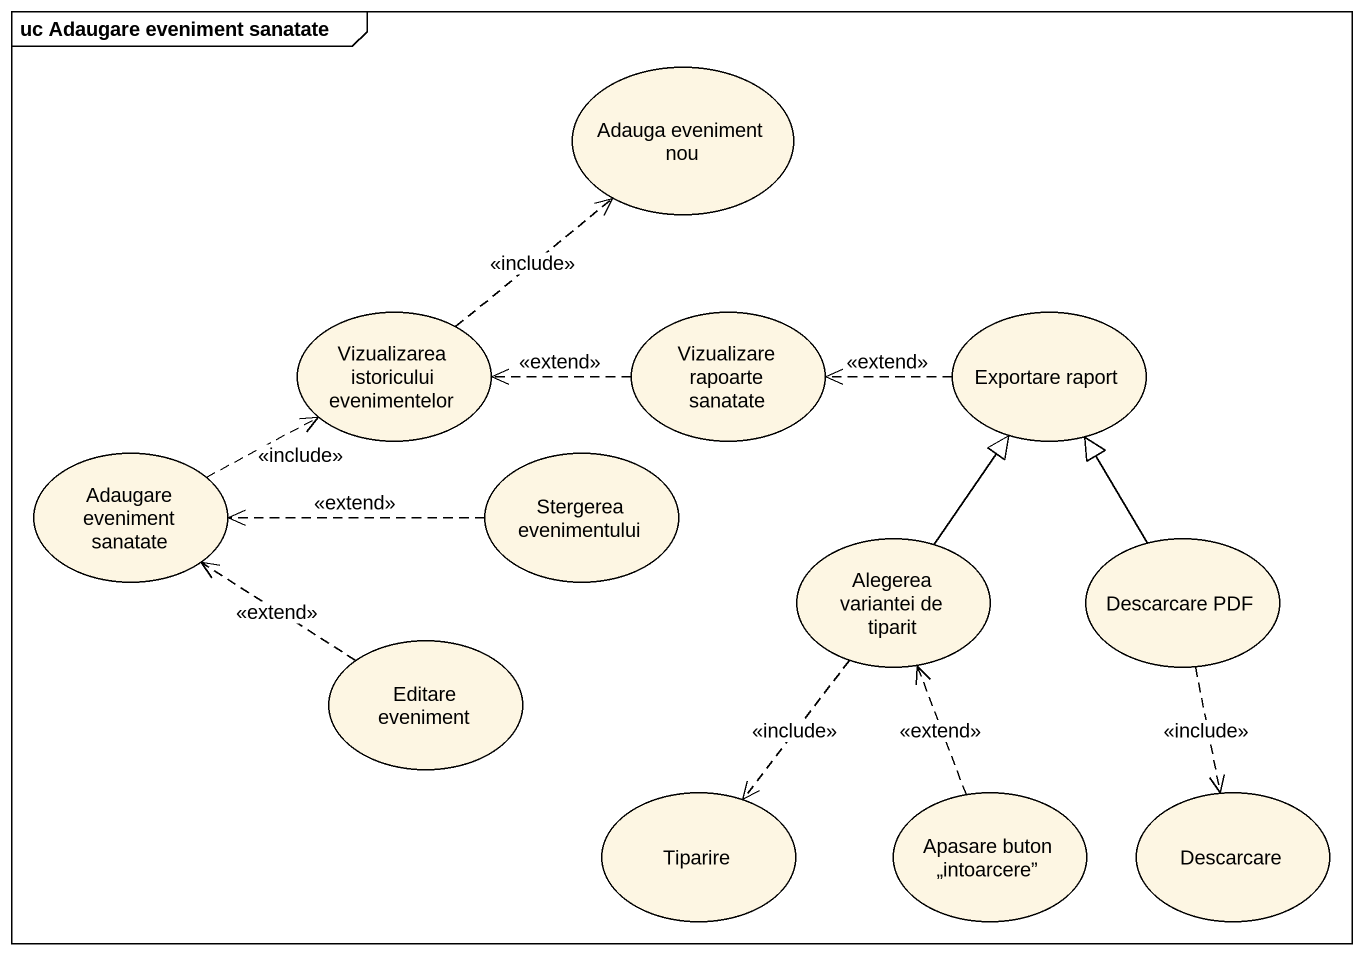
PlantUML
@startuml
mainframe uc Adaugare eveniment sanatate
usecase "Adauga eveniment nou" as Adauga_eveniment_nou
usecase "Vizualizarea istoricului evenimentelor" as Vizualizarea_istoricului
usecase "Vizualizare rapoarte sanatate" as Vizualizare_rapoarte
usecase "Exportare raport" as Exportare_raport
usecase "Adaugare eveniment sanatate" as Adaugare_eveniment_sanatate
usecase "Stergerea evenimentului" as Stergerea_evenimentului
usecase "Alegerea variantei de tiparit" as Alegerea_variantei_de
usecase "Descarcare PDF" as Descarcare_PDF
usecase "Editare eveniment" as Editare_eveniment
usecase Tiparire
usecase "Apasare buton „intoarcere”" as Apasare_buton_intoarcere
usecase Descarcare
Vizualizarea_istoricului .up.> Adauga_eveniment_nou : <<include>>
Vizualizare_rapoarte .left.> Vizualizarea_istoricului : <<extend>>
Exportare_raport .left.> Vizualizare_rapoarte : <<extend>>
Adaugare_eveniment_sanatate .right.> Vizualizarea_istoricului : <<include>>
Stergerea_evenimentului .left.> Adaugare_eveniment_sanatate : <<extend>>
Alegerea_variantei_de -up-|> Exportare_raport
Alegerea_variantei_de ..> Tiparire : <<include>>
Descarcare_PDF -up-|> Exportare_raport
Descarcare_PDF ..> Descarcare : <<include>>
Editare_eveniment .up.> Adaugare_eveniment_sanatate : <<extend>>
Apasare_buton_intoarcere .up.> Alegerea_variantei_de : <<extend>>
@enduml
